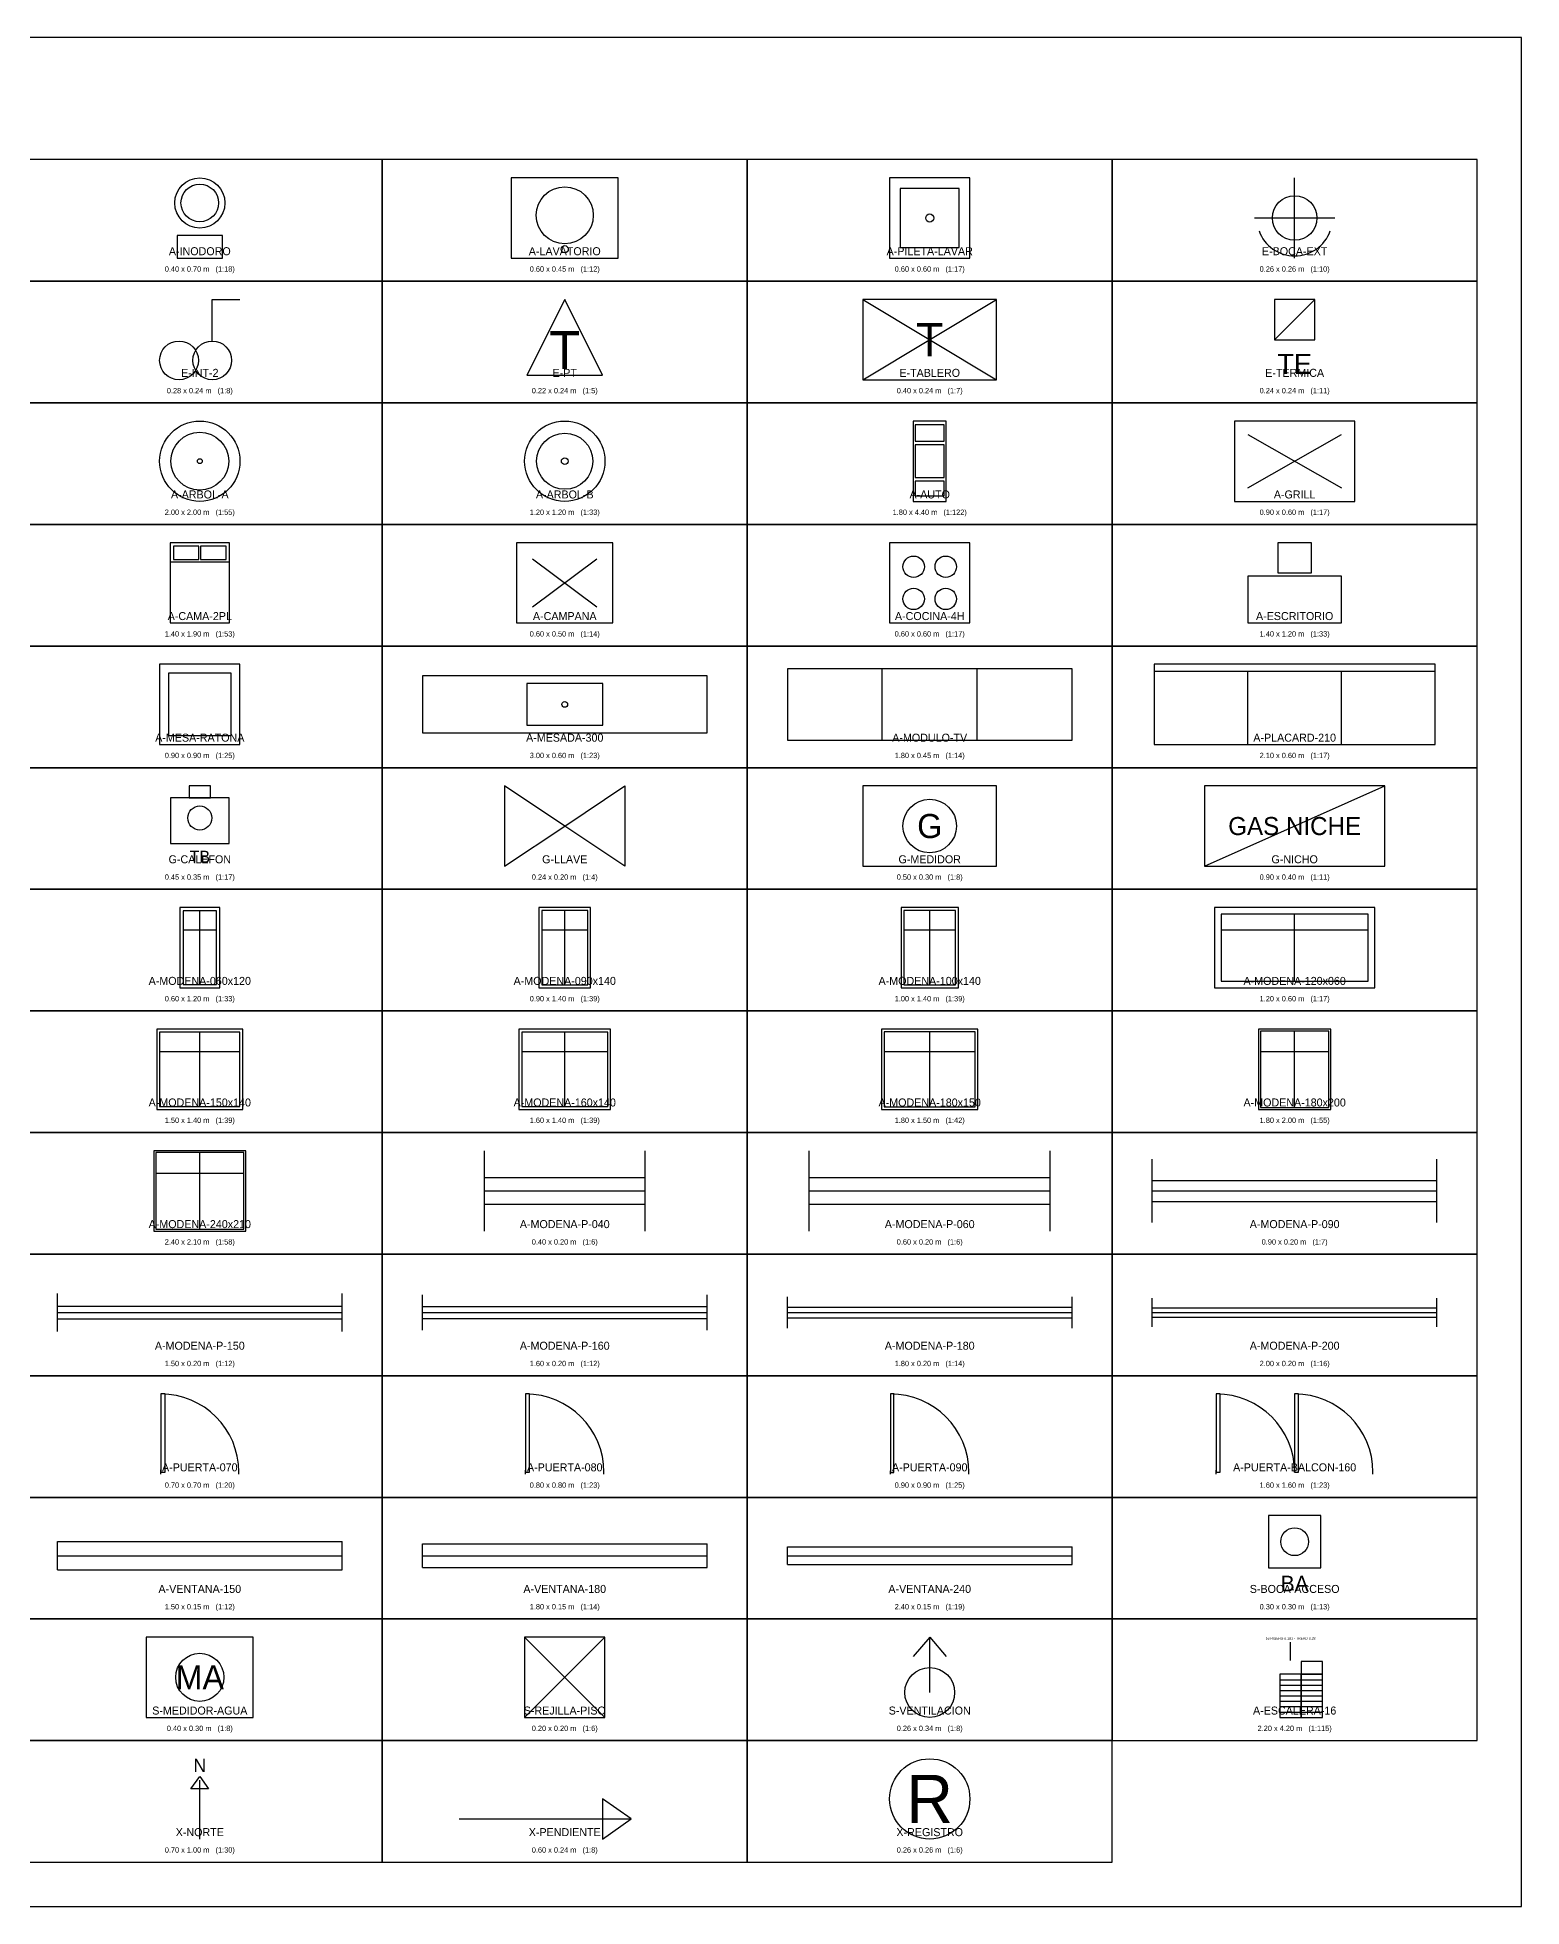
# Model space of a CAD drawing. Header units: metres. Extents: x 0 to 1.19, y 0 to 0.84.
# Drawn here: x 0.521 to 1.189, y 0 to 0.841 of the extents above; entities that cross this region are included whole.
import ezdxf
from ezdxf.enums import TextEntityAlignment as Align

# ---------------------------------------------------------------- set-up
doc = ezdxf.new("R2010")
doc.units = ezdxf.units.M
doc.layers.add('A-ANNO', color=7, linetype='Continuous')
doc.layers.add('X-FRAME', color=7, linetype='Continuous')

# ---------------------------------------------------------------- blocks, each defined once
blk = doc.blocks.new('A-INODORO')
blk.add_lwpolyline([(0.02, 0), (0.38, 0), (0.38, 0.18), (0.02, 0.18)], close=True)
for radius in [0.2, 0.15]:
    blk.add_circle((0.2, 0.44), radius)
blk = doc.blocks.new('A-LAVATORIO')
blk.add_lwpolyline([(0, 0), (0.6, 0), (0.6, 0.45), (0, 0.45)], close=True)
for centre, radius in [((0.3, 0.24), 0.16), ((0.3, 0.05), 0.02)]:
    blk.add_circle(centre, radius)
blk = doc.blocks.new('A-PILETA-LAVAR')
for points in [[(0, 0), (0.6, 0), (0.6, 0.6), (0, 0.6)], [(0.08, 0.08), (0.52, 0.08), (0.52, 0.52), (0.08, 0.52)]]:
    blk.add_lwpolyline(points, close=True)
blk.add_circle((0.3, 0.3), 0.03)
blk = doc.blocks.new('E-BOCA-EXT')
for p, q in [((0, -0.18), (0, 0.18)), ((-0.18, 0), (0.18, 0))]:
    blk.add_line(p, q)
blk.add_circle((0, 0), 0.1)
blk.add_arc((0, 0), 0.17, 200, 340)
blk = doc.blocks.new('E-INT-2')
for p, q in [((0.06, 0.07), (0.06, 0.22)), ((0.06, 0.22), (0.16, 0.22))]:
    blk.add_line(p, q)
for centre in [(-0.06, 0), (0.06, 0)]:
    blk.add_circle(centre, 0.07)
blk = doc.blocks.new('E-PT')
blk.add_lwpolyline([(-0.09, -0.09), (0.09, -0.09), (0, 0.09)], close=True)
blk.add_text('T', height=0.09).set_placement((0, -0.03), align=Align.MIDDLE_CENTER)
blk = doc.blocks.new('E-TABLERO')
for p, q in [((-0.2, -0.12), (0.2, 0.12)), ((-0.2, 0.12), (0.2, -0.12))]:
    blk.add_line(p, q)
blk.add_lwpolyline([(-0.2, -0.12), (0.2, -0.12), (0.2, 0.12), (-0.2, 0.12)], close=True)
blk.add_text('T', height=0.1).set_placement((0, 0), align=Align.MIDDLE_CENTER)
blk = doc.blocks.new('E-TERMICA')
blk.add_line((-0.1, -0.1), (0.1, 0.1))
blk.add_lwpolyline([(-0.1, -0.1), (0.1, -0.1), (0.1, 0.1), (-0.1, 0.1)], close=True)
blk.add_text('TE', height=0.1).set_placement((0, -0.22), align=Align.MIDDLE_CENTER)
blk = doc.blocks.new('A-ARBOL-A')
for radius in [1, 0.72, 0.06]:
    blk.add_circle((0, 0), radius)
blk = doc.blocks.new('A-ARBOL-B')
for radius in [0.6, 0.42, 0.05]:
    blk.add_circle((0, 0), radius)
blk = doc.blocks.new('A-AUTO')
for points in [[(0, 0), (1.8, 0), (1.8, 4.4), (0, 4.4)], [(0.1, 3.3), (1.7, 3.3), (1.7, 4.2), (0.1, 4.2)], [(0.1, 1.3), (1.7, 1.3), (1.7, 3.1), (0.1, 3.1)], [(0.1, 0.3), (1.7, 0.3), (1.7, 1.1), (0.1, 1.1)]]:
    blk.add_lwpolyline(points, close=True)
blk = doc.blocks.new('A-GRILL')
for p, q in [((0.1, 0.1), (0.8, 0.5)), ((0.1, 0.5), (0.8, 0.1))]:
    blk.add_line(p, q)
blk.add_lwpolyline([(0, 0), (0.9, 0), (0.9, 0.6), (0, 0.6)], close=True)
blk = doc.blocks.new('A-CAMA-2PL')
blk.add_line((0, 1.45), (1.4, 1.45))
for points in [[(0, 0), (1.4, 0), (1.4, 1.9), (0, 1.9)], [(0.08, 1.5), (0.68, 1.5), (0.68, 1.82), (0.08, 1.82)], [(0.72, 1.5), (1.32, 1.5), (1.32, 1.82), (0.72, 1.82)]]:
    blk.add_lwpolyline(points, close=True)
blk = doc.blocks.new('A-CAMPANA')
for p, q in [((0.1, 0.1), (0.5, 0.4)), ((0.1, 0.4), (0.5, 0.1))]:
    blk.add_line(p, q)
blk.add_lwpolyline([(0, 0), (0.6, 0), (0.6, 0.5), (0, 0.5)], close=True)
blk = doc.blocks.new('A-COCINA-4H')
blk.add_lwpolyline([(0, 0), (0.6, 0), (0.6, 0.6), (0, 0.6)], close=True)
for centre in [(0.18, 0.42), (0.42, 0.42), (0.18, 0.18), (0.42, 0.18)]:
    blk.add_circle(centre, 0.08)
blk = doc.blocks.new('A-ESCRITORIO')
for points in [[(0.45, 0.75), (0.95, 0.75), (0.95, 1.2), (0.45, 1.2)], [(0, 0), (1.4, 0), (1.4, 0.7), (0, 0.7)]]:
    blk.add_lwpolyline(points, close=True)
blk = doc.blocks.new('A-MESA-RATONA')
for points in [[(0, 0), (0.9, 0), (0.9, 0.9), (0, 0.9)], [(0.1, 0.1), (0.8, 0.1), (0.8, 0.8), (0.1, 0.8)]]:
    blk.add_lwpolyline(points, close=True)
blk = doc.blocks.new('A-MESADA-300')
for points in [[(0, 0), (3, 0), (3, 0.6), (0, 0.6)], [(1.1, 0.08), (1.9, 0.08), (1.9, 0.52), (1.1, 0.52)]]:
    blk.add_lwpolyline(points, close=True)
blk.add_circle((1.5, 0.3), 0.03)
blk = doc.blocks.new('A-MODULO-TV')
for p, q in [((0.6, 0), (0.6, 0.45)), ((1.2, 0), (1.2, 0.45))]:
    blk.add_line(p, q)
blk.add_lwpolyline([(0, 0), (1.8, 0), (1.8, 0.45), (0, 0.45)], close=True)
blk = doc.blocks.new('A-PLACARD-210')
for p, q in [((0, 0.55), (2.1, 0.55)), ((0.7, 0), (0.7, 0.55)), ((1.4, 0), (1.4, 0.55))]:
    blk.add_line(p, q)
blk.add_lwpolyline([(0, 0), (2.1, 0), (2.1, 0.6), (0, 0.6)], close=True)
blk = doc.blocks.new('G-CALEFON')
for points in [[(-0.22, -0.17), (0.22, -0.17), (0.22, 0.17), (-0.22, 0.17)], [(-0.08, 0.17), (0.08, 0.17), (0.08, 0.26), (-0.08, 0.26)]]:
    blk.add_lwpolyline(points, close=True)
blk.add_circle((0, 0.02), 0.09)
blk.add_text('TB', height=0.09).set_placement((0, -0.27), align=Align.MIDDLE_CENTER)
blk = doc.blocks.new('G-LLAVE')
for points in [[(-0.12, 0.08), (-0.12, -0.08), (0, 0)], [(0.12, 0.08), (0.12, -0.08), (0, 0)]]:
    blk.add_lwpolyline(points, close=True)
blk = doc.blocks.new('G-MEDIDOR')
blk.add_lwpolyline([(-0.25, -0.15), (0.25, -0.15), (0.25, 0.15), (-0.25, 0.15)], close=True)
blk.add_circle((0, 0), 0.1)
blk.add_text('G', height=0.09).set_placement((0, 0), align=Align.MIDDLE_CENTER)
blk = doc.blocks.new('G-NICHO')
blk.add_line((-0.45, -0.2), (0.45, 0.2))
blk.add_lwpolyline([(-0.45, -0.2), (0.45, -0.2), (0.45, 0.2), (-0.45, 0.2)], close=True)
blk.add_text('GAS NICHE', height=0.09).set_placement((0, 0), align=Align.MIDDLE_CENTER)
blk = doc.blocks.new('A-MODENA-060x120')
for p, q in [((0.3, 0.05), (0.3, 1.15)), ((0.05, 0.864), (0.55, 0.864))]:
    blk.add_line(p, q)
for points in [[(0, 0), (0.6, 0), (0.6, 1.2), (0, 1.2)], [(0.05, 0.05), (0.55, 0.05), (0.55, 1.15), (0.05, 1.15)]]:
    blk.add_lwpolyline(points, close=True)
blk = doc.blocks.new('A-MODENA-090x140')
for p, q in [((0.45, 0.05), (0.45, 1.35)), ((0.05, 1.008), (0.85, 1.008))]:
    blk.add_line(p, q)
for points in [[(0, 0), (0.9, 0), (0.9, 1.4), (0, 1.4)], [(0.05, 0.05), (0.85, 0.05), (0.85, 1.35), (0.05, 1.35)]]:
    blk.add_lwpolyline(points, close=True)
blk = doc.blocks.new('A-MODENA-100x140')
for p, q in [((0.5, 0.05), (0.5, 1.35)), ((0.05, 1.008), (0.95, 1.008))]:
    blk.add_line(p, q)
for points in [[(0, 0), (1, 0), (1, 1.4), (0, 1.4)], [(0.05, 0.05), (0.95, 0.05), (0.95, 1.35), (0.05, 1.35)]]:
    blk.add_lwpolyline(points, close=True)
blk = doc.blocks.new('A-MODENA-120x060')
for p, q in [((0.05, 0.432), (1.15, 0.432)), ((0.6, 0.05), (0.6, 0.55))]:
    blk.add_line(p, q)
for points in [[(0, 0), (1.2, 0), (1.2, 0.6), (0, 0.6)], [(0.05, 0.05), (1.15, 0.05), (1.15, 0.55), (0.05, 0.55)]]:
    blk.add_lwpolyline(points, close=True)
blk = doc.blocks.new('A-MODENA-150x140')
for p, q in [((0.75, 0.05), (0.75, 1.35)), ((0.05, 1.008), (1.45, 1.008))]:
    blk.add_line(p, q)
for points in [[(0, 0), (1.5, 0), (1.5, 1.4), (0, 1.4)], [(0.05, 0.05), (1.45, 0.05), (1.45, 1.35), (0.05, 1.35)]]:
    blk.add_lwpolyline(points, close=True)
blk = doc.blocks.new('A-MODENA-160x140')
for p, q in [((0.8, 0.05), (0.8, 1.35)), ((0.05, 1.008), (1.55, 1.008))]:
    blk.add_line(p, q)
for points in [[(0, 0), (1.6, 0), (1.6, 1.4), (0, 1.4)], [(0.05, 0.05), (1.55, 0.05), (1.55, 1.35), (0.05, 1.35)]]:
    blk.add_lwpolyline(points, close=True)
blk = doc.blocks.new('A-MODENA-180x150')
for p, q in [((0.9, 0.05), (0.9, 1.45)), ((0.05, 1.08), (1.75, 1.08))]:
    blk.add_line(p, q)
for points in [[(0, 0), (1.8, 0), (1.8, 1.5), (0, 1.5)], [(0.05, 0.05), (1.75, 0.05), (1.75, 1.45), (0.05, 1.45)]]:
    blk.add_lwpolyline(points, close=True)
blk = doc.blocks.new('A-MODENA-180x200')
for p, q in [((0.9, 0.05), (0.9, 1.95)), ((0.05, 1.44), (1.75, 1.44))]:
    blk.add_line(p, q)
for points in [[(0, 0), (1.8, 0), (1.8, 2), (0, 2)], [(0.05, 0.05), (1.75, 0.05), (1.75, 1.95), (0.05, 1.95)]]:
    blk.add_lwpolyline(points, close=True)
blk = doc.blocks.new('A-MODENA-240x210')
for p, q in [((1.2, 0.05), (1.2, 2.05)), ((0.05, 1.512), (2.35, 1.512))]:
    blk.add_line(p, q)
for points in [[(0, 0), (2.4, 0), (2.4, 2.1), (0, 2.1)], [(0.05, 0.05), (2.35, 0.05), (2.35, 2.05), (0.05, 2.05)]]:
    blk.add_lwpolyline(points, close=True)
blk = doc.blocks.new('A-MODENA-P-040')
for p, q in [((-0.2, -0.1), (-0.2, 0.1)), ((0.2, -0.1), (0.2, 0.1)), ((-0.2, 0.0333), (0.2, 0.0333)), ((-0.2, 0), (0.2, 0)), ((-0.2, -0.0333), (0.2, -0.0333))]:
    blk.add_line(p, q)
blk = doc.blocks.new('A-MODENA-P-060')
for p, q in [((-0.3, -0.1), (-0.3, 0.1)), ((0.3, -0.1), (0.3, 0.1)), ((-0.3, 0.0333), (0.3, 0.0333)), ((-0.3, 0), (0.3, 0)), ((-0.3, -0.0333), (0.3, -0.0333))]:
    blk.add_line(p, q)
blk = doc.blocks.new('A-MODENA-P-090')
for p, q in [((-0.45, -0.1), (-0.45, 0.1)), ((0.45, -0.1), (0.45, 0.1)), ((-0.45, 0.0333), (0.45, 0.0333)), ((-0.45, 0), (0.45, 0)), ((-0.45, -0.0333), (0.45, -0.0333))]:
    blk.add_line(p, q)
blk = doc.blocks.new('A-MODENA-P-150')
for p, q in [((-0.75, -0.1), (-0.75, 0.1)), ((0.75, -0.1), (0.75, 0.1)), ((-0.75, 0.0333), (0.75, 0.0333)), ((-0.75, 0), (0.75, 0)), ((-0.75, -0.0333), (0.75, -0.0333))]:
    blk.add_line(p, q)
blk = doc.blocks.new('A-MODENA-P-160')
for p, q in [((-0.8, -0.1), (-0.8, 0.1)), ((-0.8, 0.033), (0.8, 0.033)), ((-0.8, 0), (0.8, 0)), ((0.8, -0.1), (0.8, 0.1)), ((-0.8, -0.033), (0.8, -0.033))]:
    blk.add_line(p, q)
blk = doc.blocks.new('A-MODENA-P-180')
for p, q in [((-0.9, -0.1), (-0.9, 0.1)), ((-0.9, 0.033), (0.9, 0.033)), ((-0.9, 0), (0.9, 0)), ((0.9, -0.1), (0.9, 0.1)), ((-0.9, -0.033), (0.9, -0.033))]:
    blk.add_line(p, q)
blk = doc.blocks.new('A-MODENA-P-200')
for p, q in [((-1, -0.1), (-1, 0.1)), ((-1, 0.033), (1, 0.033)), ((-1, 0), (1, 0)), ((1, -0.1), (1, 0.1)), ((-1, -0.033), (1, -0.033))]:
    blk.add_line(p, q)
blk = doc.blocks.new('A-PUERTA-070')
for p, q in [((0, -0.02), (0, 0.02)), ((0.7, -0.02), (0.7, 0.02))]:
    blk.add_line(p, q)
blk.add_lwpolyline([(0, 0), (0.04, 0), (0.04, 0.7), (0, 0.7)], close=True)
blk.add_arc((0, 0), 0.7, 0, 90)
blk = doc.blocks.new('A-PUERTA-080')
for p, q in [((0, -0.02), (0, 0.02)), ((0.8, -0.02), (0.8, 0.02))]:
    blk.add_line(p, q)
blk.add_lwpolyline([(0, 0), (0.04, 0), (0.04, 0.8), (0, 0.8)], close=True)
blk.add_arc((0, 0), 0.8, 0, 90)
blk = doc.blocks.new('A-PUERTA-090')
for p, q in [((0, -0.02), (0, 0.02)), ((0.9, -0.02), (0.9, 0.02))]:
    blk.add_line(p, q)
blk.add_lwpolyline([(0, 0), (0.04, 0), (0.04, 0.9), (0, 0.9)], close=True)
blk.add_arc((0, 0), 0.9, 0, 90)
blk = doc.blocks.new('A-PUERTA-BALCON-160')
for p, q in [((0, -0.02), (0, 0.02)), ((1.6, -0.02), (1.6, 0.02))]:
    blk.add_line(p, q)
for points in [[(0, 0), (0.04, 0), (0.04, 0.8), (0, 0.8)], [(0.8, 0), (0.84, 0), (0.84, 0.8), (0.8, 0.8)]]:
    blk.add_lwpolyline(points, close=True)
for centre in [(0, 0), (0.8, 0)]:
    blk.add_arc(centre, 0.8, 0, 90)
blk = doc.blocks.new('A-VENTANA-150')
for p, q in [((0, 0.075), (1.5, 0.075)), ((0, -0.075), (0, 0.075)), ((0, 0), (1.5, 0)), ((1.5, -0.075), (1.5, 0.075)), ((0, -0.075), (1.5, -0.075))]:
    blk.add_line(p, q)
blk = doc.blocks.new('A-VENTANA-180')
for p, q in [((0, 0.075), (1.8, 0.075)), ((0, -0.075), (0, 0.075)), ((0, 0), (1.8, 0)), ((1.8, -0.075), (1.8, 0.075)), ((0, -0.075), (1.8, -0.075))]:
    blk.add_line(p, q)
blk = doc.blocks.new('A-VENTANA-240')
for p, q in [((0, 0.075), (2.4, 0.075)), ((0, -0.075), (0, 0.075)), ((0, 0), (2.4, 0)), ((2.4, -0.075), (2.4, 0.075)), ((0, -0.075), (2.4, -0.075))]:
    blk.add_line(p, q)
blk = doc.blocks.new('S-BOCA-ACCESO')
blk.add_lwpolyline([(-0.15, -0.15), (0.15, -0.15), (0.15, 0.15), (-0.15, 0.15)], close=True)
blk.add_circle((0, 0), 0.08)
blk.add_text('BA', height=0.09).set_placement((0, -0.24), align=Align.MIDDLE_CENTER)
blk = doc.blocks.new('S-MEDIDOR-AGUA')
blk.add_lwpolyline([(-0.2, -0.15), (0.2, -0.15), (0.2, 0.15), (-0.2, 0.15)], close=True)
blk.add_circle((0, 0), 0.09)
blk.add_text('MA', height=0.09).set_placement((0, 0), align=Align.MIDDLE_CENTER)
blk = doc.blocks.new('S-REJILLA-PISO')
for p, q in [((-0.1, -0.1), (0.1, 0.1)), ((-0.1, 0.1), (0.1, -0.1))]:
    blk.add_line(p, q)
blk.add_lwpolyline([(-0.1, -0.1), (0.1, -0.1), (0.1, 0.1), (-0.1, 0.1)], close=True)
blk = doc.blocks.new('S-VENTILACION')
for p, q in [((0, 0.2), (-0.06, 0.13)), ((0, 0), (0, 0.2)), ((0, 0.2), (0.06, 0.13))]:
    blk.add_line(p, q)
blk.add_circle((0, 0), 0.09)
blk = doc.blocks.new('A-ESCALERA-16')
for p, q in [((0.55, 3.45), (0.55, 3.9)), ((0.55, 2.95), (0.55, 3.45)), ((0, 1.96), (1.1, 1.96)), ((1.1, 1.96), (2.2, 1.96)), ((0, 1.68), (1.1, 1.68)), ((0, 1.4), (1.1, 1.4)), ((0, 1.12), (1.1, 1.12)), ((1.1, 1.68), (2.2, 1.68)), ((1.1, 1.4), (2.2, 1.4)), ((1.1, 1.12), (2.2, 1.12)), ((0, 0.84), (1.1, 0.84)), ((0, 0.56), (1.1, 0.56)), ((0, 0.28), (1.1, 0.28)), ((1.1, 0.84), (2.2, 0.84)), ((1.1, 0.56), (2.2, 0.56)), ((1.1, 0.28), (2.2, 0.28))]:
    blk.add_line(p, q)
for points in [[(0, 0), (1.1, 0), (1.1, 2.24), (0, 2.24)], [(1.1, 2.24), (2.2, 2.24), (2.2, 2.9), (1.1, 2.9)], [(1.1, 0), (2.2, 0), (2.2, 2.24), (1.1, 2.24)]]:
    blk.add_lwpolyline(points, close=True)
blk.add_text('16 RISERS 0.181 - TREAD 0.28', height=0.13).set_placement((0.55, 4.1), align=Align.MIDDLE_CENTER)
blk = doc.blocks.new('X-NORTE')
blk.add_line((0, -0.4), (0, 0.4))
blk.add_lwpolyline([(-0.12, 0.28), (0, 0.45), (0.12, 0.28)], close=True)
blk.add_text('N', height=0.18).set_placement((0, 0.6), align=Align.MIDDLE_CENTER)
blk = doc.blocks.new('X-PENDIENTE')
blk.add_line((0, 0), (0.6, 0))
blk.add_lwpolyline([(0.6, 0), (0.5, 0.07), (0.5, -0.07)], close=True)
at = {"flags": 1}
blk.add_attdef('SLOPE', (0.3, 0.1), '', height=0.11, dxfattribs=at)
blk = doc.blocks.new('X-REGISTRO')
blk.add_circle((0, 0), 0.1)
blk.add_text('R', height=0.12).set_placement((0, 0), align=Align.MIDDLE_CENTER)

msp = doc.modelspace()

# ---------------------------------------------------------------- linework, layer by layer
at = {"layer": 'X-FRAME'}
for points in [[(0, 0), (1.189, 0), (1.189, 0.841), (0, 0.841)], [(0.51243, 0.73129), (0.67657, 0.73129), (0.67657, 0.786), (0.51243, 0.786)], [(0.67657, 0.73129), (0.84071, 0.73129), (0.84071, 0.786), (0.67657, 0.786)], [(0.84071, 0.73129), (1.00486, 0.73129), (1.00486, 0.786), (0.84071, 0.786)], [(1.00486, 0.73129), (1.169, 0.73129), (1.169, 0.786), (1.00486, 0.786)], [(0.51243, 0.67657), (0.67657, 0.67657), (0.67657, 0.73129), (0.51243, 0.73129)], [(0.67657, 0.67657), (0.84071, 0.67657), (0.84071, 0.73129), (0.67657, 0.73129)], [(0.84071, 0.67657), (1.00486, 0.67657), (1.00486, 0.73129), (0.84071, 0.73129)], [(1.00486, 0.67657), (1.169, 0.67657), (1.169, 0.73129), (1.00486, 0.73129)], [(0.51243, 0.62186), (0.67657, 0.62186), (0.67657, 0.67657), (0.51243, 0.67657)], [(0.67657, 0.62186), (0.84071, 0.62186), (0.84071, 0.67657), (0.67657, 0.67657)], [(0.84071, 0.62186), (1.00486, 0.62186), (1.00486, 0.67657), (0.84071, 0.67657)], [(1.00486, 0.62186), (1.169, 0.62186), (1.169, 0.67657), (1.00486, 0.67657)], [(0.51243, 0.56714), (0.67657, 0.56714), (0.67657, 0.62186), (0.51243, 0.62186)], [(0.67657, 0.56714), (0.84071, 0.56714), (0.84071, 0.62186), (0.67657, 0.62186)], [(0.84071, 0.56714), (1.00486, 0.56714), (1.00486, 0.62186), (0.84071, 0.62186)], [(1.00486, 0.56714), (1.169, 0.56714), (1.169, 0.62186), (1.00486, 0.62186)], [(0.51243, 0.51243), (0.67657, 0.51243), (0.67657, 0.56714), (0.51243, 0.56714)], [(0.67657, 0.51243), (0.84071, 0.51243), (0.84071, 0.56714), (0.67657, 0.56714)], [(0.84071, 0.51243), (1.00486, 0.51243), (1.00486, 0.56714), (0.84071, 0.56714)], [(1.00486, 0.51243), (1.169, 0.51243), (1.169, 0.56714), (1.00486, 0.56714)], [(0.51243, 0.45771), (0.67657, 0.45771), (0.67657, 0.51243), (0.51243, 0.51243)], [(0.67657, 0.45771), (0.84071, 0.45771), (0.84071, 0.51243), (0.67657, 0.51243)], [(0.84071, 0.45771), (1.00486, 0.45771), (1.00486, 0.51243), (0.84071, 0.51243)], [(1.00486, 0.45771), (1.169, 0.45771), (1.169, 0.51243), (1.00486, 0.51243)], [(0.51243, 0.403), (0.67657, 0.403), (0.67657, 0.45771), (0.51243, 0.45771)], [(0.67657, 0.403), (0.84071, 0.403), (0.84071, 0.45771), (0.67657, 0.45771)], [(0.84071, 0.403), (1.00486, 0.403), (1.00486, 0.45771), (0.84071, 0.45771)], [(1.00486, 0.403), (1.169, 0.403), (1.169, 0.45771), (1.00486, 0.45771)], [(0.51243, 0.34829), (0.67657, 0.34829), (0.67657, 0.403), (0.51243, 0.403)], [(0.67657, 0.34829), (0.84071, 0.34829), (0.84071, 0.403), (0.67657, 0.403)], [(0.84071, 0.34829), (1.00486, 0.34829), (1.00486, 0.403), (0.84071, 0.403)], [(1.00486, 0.34829), (1.169, 0.34829), (1.169, 0.403), (1.00486, 0.403)], [(0.51243, 0.29357), (0.67657, 0.29357), (0.67657, 0.34829), (0.51243, 0.34829)], [(0.67657, 0.29357), (0.84071, 0.29357), (0.84071, 0.34829), (0.67657, 0.34829)], [(0.84071, 0.29357), (1.00486, 0.29357), (1.00486, 0.34829), (0.84071, 0.34829)], [(1.00486, 0.29357), (1.169, 0.29357), (1.169, 0.34829), (1.00486, 0.34829)], [(0.51243, 0.23886), (0.67657, 0.23886), (0.67657, 0.29357), (0.51243, 0.29357)], [(0.67657, 0.23886), (0.84071, 0.23886), (0.84071, 0.29357), (0.67657, 0.29357)], [(0.84071, 0.23886), (1.00486, 0.23886), (1.00486, 0.29357), (0.84071, 0.29357)], [(1.00486, 0.23886), (1.169, 0.23886), (1.169, 0.29357), (1.00486, 0.29357)], [(0.51243, 0.18414), (0.67657, 0.18414), (0.67657, 0.23886), (0.51243, 0.23886)], [(0.67657, 0.18414), (0.84071, 0.18414), (0.84071, 0.23886), (0.67657, 0.23886)], [(0.84071, 0.18414), (1.00486, 0.18414), (1.00486, 0.23886), (0.84071, 0.23886)], [(1.00486, 0.18414), (1.169, 0.18414), (1.169, 0.23886), (1.00486, 0.23886)], [(0.51243, 0.12943), (0.67657, 0.12943), (0.67657, 0.18414), (0.51243, 0.18414)], [(0.67657, 0.12943), (0.84071, 0.12943), (0.84071, 0.18414), (0.67657, 0.18414)], [(0.84071, 0.12943), (1.00486, 0.12943), (1.00486, 0.18414), (0.84071, 0.18414)], [(1.00486, 0.12943), (1.169, 0.12943), (1.169, 0.18414), (1.00486, 0.18414)], [(0.51243, 0.07471), (0.67657, 0.07471), (0.67657, 0.12943), (0.51243, 0.12943)], [(0.67657, 0.07471), (0.84071, 0.07471), (0.84071, 0.12943), (0.67657, 0.12943)], [(0.84071, 0.07471), (1.00486, 0.07471), (1.00486, 0.12943), (0.84071, 0.12943)], [(1.00486, 0.07471), (1.169, 0.07471), (1.169, 0.12943), (1.00486, 0.12943)], [(0.51243, 0.02), (0.67657, 0.02), (0.67657, 0.07471), (0.51243, 0.07471)], [(0.67657, 0.02), (0.84071, 0.02), (0.84071, 0.07471), (0.67657, 0.07471)], [(0.84071, 0.02), (1.00486, 0.02), (1.00486, 0.07471), (0.84071, 0.07471)]]:
    msp.add_lwpolyline(points, close=True, dxfattribs=at)

# ---------------------------------------------------------------- block references
for name, p, xscale, yscale in [('A-INODORO', (0.58322, 0.74168), 0.056424107142857144, 0.056424107142857144), ('A-LAVATORIO', (0.73457, 0.74168), 0.08024761904761905, 0.08024761904761905), ('A-PILETA-LAVAR', (0.90473, 0.74168), 0.06018571428571429, 0.06018571428571429), ('E-BOCA-EXT', (1.08693, 0.75974), 0.10030952380952382, 0.10030952380952382), ('E-INT-2', (0.59263, 0.69568), 0.12452216748768472, 0.12452216748768472), ('E-PT', (0.75864, 0.70603), 0.18938252053021007, 0.18938252053021007), ('E-TABLERO', (0.92279, 0.70502), 0.15046428571428572, 0.15046428571428572), ('E-TERMICA', (1.08693, 0.71402), 0.09061085167836314, 0.09061085167836314), ('A-ARBOL-A', (0.5945, 0.65031), 0.018055714285714286, 0.018055714285714286), ('A-ARBOL-B', (0.75864, 0.65031), 0.030092857142857143, 0.030092857142857143), ('A-AUTO', (0.9154, 0.63225), 0.008207142857142857, 0.008207142857142857), ('A-GRILL', (1.05985, 0.63225), 0.06018571428571429, 0.06018571428571429), ('A-CAMA-2PL', (0.5812, 0.57754), 0.019006015037593985, 0.019006015037593985), ('A-CAMPANA', (0.73698, 0.57754), 0.07222285714285714, 0.07222285714285714), ('A-COCINA-4H', (0.90473, 0.57754), 0.06018571428571429, 0.06018571428571429), ('A-ESCRITORIO', (1.06586, 0.57754), 0.030092857142857143, 0.030092857142857143), ('A-MESA-RATONA', (0.57644, 0.52282), 0.04012380952380953, 0.04012380952380953), ('A-MODULO-TV', (0.85877, 0.52488), 0.07112857142857143, 0.07112857142857143), ('A-PLACARD-210', (1.02373, 0.52282), 0.06018571428571429, 0.06018571428571429), ('A-MESADA-300', (0.69463, 0.52808), 0.04267714285714286, 0.04267714285714286), ('G-CALEFON', (0.5945, 0.48859), 0.06011759711550638, 0.06011759711550638), ('G-LLAVE', (0.75864, 0.48617), 0.22569642857142858, 0.22569642857142858), ('G-MEDIDOR', (0.92279, 0.48617), 0.12037142857142857, 0.12037142857142857), ('G-NICHO', (1.08693, 0.48617), 0.09027857142857143, 0.09027857142857143), ('A-MODENA-060x120', (0.58547, 0.4134), 0.030092857142857143, 0.030092857142857143), ('A-MODENA-090x140', (0.74704, 0.4134), 0.02579387755102041, 0.02579387755102041), ('A-MODENA-100x140', (0.90989, 0.4134), 0.02579387755102041, 0.02579387755102041), ('A-MODENA-120x060', (1.05082, 0.4134), 0.06018571428571429, 0.06018571428571429), ('A-MODENA-150x140', (0.57515, 0.35868), 0.02579387755102041, 0.02579387755102041), ('A-MODENA-160x140', (0.73801, 0.35868), 0.02579387755102041, 0.02579387755102041), ('A-MODENA-180x150', (0.90112, 0.35868), 0.024074285714285715, 0.024074285714285715), ('A-MODENA-180x200', (1.07068, 0.35868), 0.018055714285714286, 0.018055714285714286), ('A-MODENA-240x210', (0.57386, 0.30397), 0.01719591836734694, 0.01719591836734694), ('A-MODENA-P-040', (0.75864, 0.32202), 0.18055714285714286, 0.18055714285714286), ('A-MODENA-P-060', (0.92279, 0.32202), 0.18055714285714286, 0.18055714285714286), ('A-MODENA-P-090', (1.08693, 0.32202), 0.14225714285714286, 0.14225714285714286), ('A-MODENA-P-150', (0.5945, 0.26731), 0.08535428571428572, 0.08535428571428572), ('A-MODENA-P-160', (0.75864, 0.26731), 0.08001964285714286, 0.08001964285714286), ('A-MODENA-P-180', (0.92279, 0.26731), 0.07112857142857143, 0.07112857142857143), ('A-MODENA-P-200', (1.08693, 0.26731), 0.06401571428571429, 0.06401571428571429), ('A-PUERTA-070', (0.57695, 0.19554), 0.05015476190476191, 0.05015476190476191), ('A-PUERTA-080', (0.74103, 0.19542), 0.044038327526132404, 0.044038327526132404), ('A-PUERTA-090', (0.90512, 0.19532), 0.03925155279503106, 0.03925155279503106), ('A-PUERTA-BALCON-160', (1.0517, 0.19542), 0.044038327526132404, 0.044038327526132404), ('S-BOCA-ACCESO', (1.08693, 0.16418), 0.07838725616956049, 0.07838725616956049), ('A-VENTANA-150', (0.53048, 0.15788), 0.08535428571428572, 0.08535428571428572), ('A-VENTANA-180', (0.69463, 0.15788), 0.07112857142857143, 0.07112857142857143), ('A-VENTANA-240', (0.85877, 0.15788), 0.05334642857142857, 0.05334642857142857), ('S-MEDIDOR-AGUA', (0.5945, 0.10317), 0.12037142857142857, 0.12037142857142857), ('S-REJILLA-PISO', (0.75864, 0.10317), 0.18055714285714286, 0.18055714285714286), ('S-VENTILACION', (0.92279, 0.09632), 0.12452216748768472, 0.12452216748768472), ('A-ESCALERA-16', (1.08032, 0.08511), 0.008670210941519464, 0.008670210941519464), ('X-NORTE', (0.5945, 0.04365), 0.033129750982961996, 0.033129750982961996), ('X-REGISTRO', (0.92279, 0.04845), 0.18055714285714286, 0.18055714285714286), ('X-PENDIENTE', (0.71117, 0.03942), 0.12896938775510203, 0.12896938775510203)]:
    msp.add_blockref(name, p, dxfattribs=dict(xscale=xscale, yscale=yscale))

# ---------------------------------------------------------------- texts
at = {"layer": 'A-ANNO'}
for s, height, p in [('A-INODORO', 0.0036, (0.5945, 0.74479)), ('A-LAVATORIO', 0.0036, (0.75864, 0.74479)), ('A-PILETA-LAVAR', 0.0036, (0.92279, 0.74479)), ('E-BOCA-EXT', 0.0036, (1.08693, 0.74479)), ('0.40 x 0.70 m   (1:18)', 0.0024, (0.5945, 0.73679)), ('0.60 x 0.45 m   (1:12)', 0.0024, (0.75864, 0.73679)), ('0.60 x 0.60 m   (1:17)', 0.0024, (0.92279, 0.73679)), ('0.26 x 0.26 m   (1:10)', 0.0024, (1.08693, 0.73679)), ('E-INT-2', 0.0036, (0.5945, 0.69007)), ('E-PT', 0.0036, (0.75864, 0.69007)), ('E-TABLERO', 0.0036, (0.92279, 0.69007)), ('E-TERMICA', 0.0036, (1.08693, 0.69007)), ('0.28 x 0.24 m   (1:8)', 0.0024, (0.5945, 0.68207)), ('0.22 x 0.24 m   (1:5)', 0.0024, (0.75864, 0.68207)), ('0.40 x 0.24 m   (1:7)', 0.0024, (0.92279, 0.68207)), ('0.24 x 0.24 m   (1:11)', 0.0024, (1.08693, 0.68207)), ('A-ARBOL-A', 0.0036, (0.5945, 0.63536)), ('A-ARBOL-B', 0.0036, (0.75864, 0.63536)), ('A-AUTO', 0.0036, (0.92279, 0.63536)), ('A-GRILL', 0.0036, (1.08693, 0.63536)), ('2.00 x 2.00 m   (1:55)', 0.0024, (0.5945, 0.62736)), ('1.20 x 1.20 m   (1:33)', 0.0024, (0.75864, 0.62736)), ('1.80 x 4.40 m   (1:122)', 0.0024, (0.92279, 0.62736)), ('0.90 x 0.60 m   (1:17)', 0.0024, (1.08693, 0.62736)), ('A-CAMA-2PL', 0.0036, (0.5945, 0.58064)), ('A-CAMPANA', 0.0036, (0.75864, 0.58064)), ('A-COCINA-4H', 0.0036, (0.92279, 0.58064)), ('A-ESCRITORIO', 0.0036, (1.08693, 0.58064)), ('1.40 x 1.90 m   (1:53)', 0.0024, (0.5945, 0.57264)), ('0.60 x 0.50 m   (1:14)', 0.0024, (0.75864, 0.57264)), ('0.60 x 0.60 m   (1:17)', 0.0024, (0.92279, 0.57264)), ('1.40 x 1.20 m   (1:33)', 0.0024, (1.08693, 0.57264)), ('A-MESA-RATONA', 0.0036, (0.5945, 0.52593)), ('A-MESADA-300', 0.0036, (0.75864, 0.52593)), ('A-MODULO-TV', 0.0036, (0.92279, 0.52593)), ('A-PLACARD-210', 0.0036, (1.08693, 0.52593)), ('0.90 x 0.90 m   (1:25)', 0.0024, (0.5945, 0.51793)), ('3.00 x 0.60 m   (1:23)', 0.0024, (0.75864, 0.51793)), ('1.80 x 0.45 m   (1:14)', 0.0024, (0.92279, 0.51793)), ('2.10 x 0.60 m   (1:17)', 0.0024, (1.08693, 0.51793)), ('G-CALEFON', 0.0036, (0.5945, 0.47121)), ('G-LLAVE', 0.0036, (0.75864, 0.47121)), ('G-MEDIDOR', 0.0036, (0.92279, 0.47121)), ('G-NICHO', 0.0036, (1.08693, 0.47121)), ('0.45 x 0.35 m   (1:17)', 0.0024, (0.5945, 0.46321)), ('0.24 x 0.20 m   (1:4)', 0.0024, (0.75864, 0.46321)), ('0.50 x 0.30 m   (1:8)', 0.0024, (0.92279, 0.46321)), ('0.90 x 0.40 m   (1:11)', 0.0024, (1.08693, 0.46321)), ('A-MODENA-060x120', 0.0036, (0.5945, 0.4165)), ('A-MODENA-090x140', 0.0036, (0.75864, 0.4165)), ('A-MODENA-100x140', 0.0036, (0.92279, 0.4165)), ('A-MODENA-120x060', 0.0036, (1.08693, 0.4165)), ('0.60 x 1.20 m   (1:33)', 0.0024, (0.5945, 0.4085)), ('0.90 x 1.40 m   (1:39)', 0.0024, (0.75864, 0.4085)), ('1.00 x 1.40 m   (1:39)', 0.0024, (0.92279, 0.4085)), ('1.20 x 0.60 m   (1:17)', 0.0024, (1.08693, 0.4085)), ('A-MODENA-150x140', 0.0036, (0.5945, 0.36179)), ('A-MODENA-160x140', 0.0036, (0.75864, 0.36179)), ('A-MODENA-180x150', 0.0036, (0.92279, 0.36179)), ('A-MODENA-180x200', 0.0036, (1.08693, 0.36179)), ('1.50 x 1.40 m   (1:39)', 0.0024, (0.5945, 0.35379)), ('1.60 x 1.40 m   (1:39)', 0.0024, (0.75864, 0.35379)), ('1.80 x 1.50 m   (1:42)', 0.0024, (0.92279, 0.35379)), ('1.80 x 2.00 m   (1:55)', 0.0024, (1.08693, 0.35379)), ('A-MODENA-240x210', 0.0036, (0.5945, 0.30707)), ('A-MODENA-P-040', 0.0036, (0.75864, 0.30707)), ('A-MODENA-P-060', 0.0036, (0.92279, 0.30707)), ('A-MODENA-P-090', 0.0036, (1.08693, 0.30707)), ('2.40 x 2.10 m   (1:58)', 0.0024, (0.5945, 0.29907)), ('0.40 x 0.20 m   (1:6)', 0.0024, (0.75864, 0.29907)), ('0.60 x 0.20 m   (1:6)', 0.0024, (0.92279, 0.29907)), ('0.90 x 0.20 m   (1:7)', 0.0024, (1.08693, 0.29907)), ('A-MODENA-P-150', 0.0036, (0.5945, 0.25236)), ('A-MODENA-P-160', 0.0036, (0.75864, 0.25236)), ('A-MODENA-P-180', 0.0036, (0.92279, 0.25236)), ('A-MODENA-P-200', 0.0036, (1.08693, 0.25236)), ('1.50 x 0.20 m   (1:12)', 0.0024, (0.5945, 0.24436)), ('1.60 x 0.20 m   (1:12)', 0.0024, (0.75864, 0.24436)), ('1.80 x 0.20 m   (1:14)', 0.0024, (0.92279, 0.24436)), ('2.00 x 0.20 m   (1:16)', 0.0024, (1.08693, 0.24436)), ('A-PUERTA-070', 0.0036, (0.5945, 0.19764)), ('A-PUERTA-080', 0.0036, (0.75864, 0.19764)), ('A-PUERTA-090', 0.0036, (0.92279, 0.19764)), ('A-PUERTA-BALCON-160', 0.0036, (1.08693, 0.19764)), ('0.70 x 0.70 m   (1:20)', 0.0024, (0.5945, 0.18964)), ('0.80 x 0.80 m   (1:23)', 0.0024, (0.75864, 0.18964)), ('0.90 x 0.90 m   (1:25)', 0.0024, (0.92279, 0.18964)), ('1.60 x 1.60 m   (1:23)', 0.0024, (1.08693, 0.18964)), ('A-VENTANA-150', 0.0036, (0.5945, 0.14293)), ('A-VENTANA-180', 0.0036, (0.75864, 0.14293)), ('A-VENTANA-240', 0.0036, (0.92279, 0.14293)), ('S-BOCA-ACCESO', 0.0036, (1.08693, 0.14293)), ('1.50 x 0.15 m   (1:12)', 0.0024, (0.5945, 0.13493)), ('1.80 x 0.15 m   (1:14)', 0.0024, (0.75864, 0.13493)), ('2.40 x 0.15 m   (1:19)', 0.0024, (0.92279, 0.13493)), ('0.30 x 0.30 m   (1:13)', 0.0024, (1.08693, 0.13493)), ('S-MEDIDOR-AGUA', 0.0036, (0.5945, 0.08821)), ('S-REJILLA-PISO', 0.0036, (0.75864, 0.08821)), ('S-VENTILACION', 0.0036, (0.92279, 0.08821)), ('A-ESCALERA-16', 0.0036, (1.08693, 0.08821)), ('0.40 x 0.30 m   (1:8)', 0.0024, (0.5945, 0.08021)), ('0.20 x 0.20 m   (1:6)', 0.0024, (0.75864, 0.08021)), ('0.26 x 0.34 m   (1:8)', 0.0024, (0.92279, 0.08021)), ('2.20 x 4.20 m   (1:115)', 0.0024, (1.08693, 0.08021)), ('X-NORTE', 0.0036, (0.5945, 0.0335)), ('X-PENDIENTE', 0.0036, (0.75864, 0.0335)), ('X-REGISTRO', 0.0036, (0.92279, 0.0335)), ('0.70 x 1.00 m   (1:30)', 0.0024, (0.5945, 0.0255)), ('0.60 x 0.24 m   (1:8)', 0.0024, (0.75864, 0.0255)), ('0.26 x 0.26 m   (1:6)', 0.0024, (0.92279, 0.0255))]:
    msp.add_text(s, height=height, dxfattribs=at).set_placement(p, align=Align.MIDDLE_CENTER)

doc.saveas('drawing.dxf')
